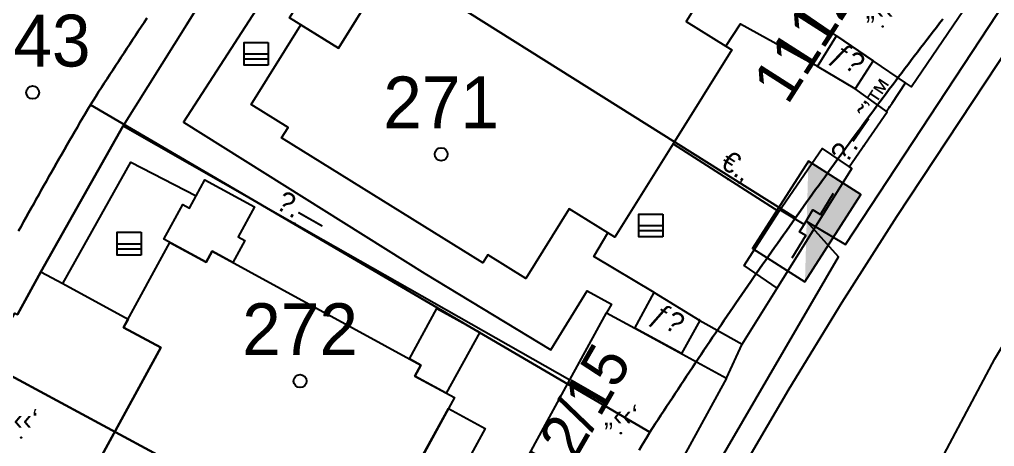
# Model space of a CAD drawing. Header units: metres. Extents: x 218299 to 220222, y 572714 to 574340.
# Drawn here: x 218784.43 to 218821.99, y 573582.81 to 573599.28 of the extents above; entities that cross this region are included whole.
import ezdxf
from ezdxf.enums import TextEntityAlignment as Align

# ---------------------------------------------------------------- set-up
doc = ezdxf.new("R2010")
doc.units = ezdxf.units.M
doc.header["$MEASUREMENT"] = 0
for name, color, linetype in [('1602', 44, 'Continuous'), ('1603', 44, 'Continuous'), ('6151', 102, 'CABLEUNDEXIST03'), ('6261', 7, 'Continuous'), ('A_POINTS', 2, 'Continuous'), ('M2200', 253, 'Continuous'), ('M2207', 253, 'Continuous'), ('M2401', 7, 'Continuous'), ('M2404', 7, 'Continuous'), ('M2407', 253, 'Continuous'), ('M2408', 253, 'Continuous'), ('M2412', 253, 'Continuous'), ('M2420', 253, 'Continuous'), ('M2602', 253, 'Continuous'), ('M2605', 253, 'Continuous'), ('M2612', 253, 'Continuous'), ('M2802', 253, 'Continuous'), ('M5203', 253, 'Continuous')]:
    doc.layers.add(name, color=color, linetype=linetype)
doc.styles.add('HEBTXT', font='HEBTXT')
doc.styles.add('MAVAT_HEBTXT', font='HEBTXT')
doc.linetypes.add('CABLEUNDEXIST03', pattern='A,3.5,[222,elecad.shx,S=0.01,R=0,X=0,Y=0],1.5', length=5)

# ---------------------------------------------------------------- blocks, each defined once
blk = doc.blocks.new('6261')
blk.add_lwpolyline([(-2, -1.2), (2, -1.2), (2, 1.2), (-2, 1.2)], close=True)
at = {"color": 0}
blk.add_solid([(2, 1.2), (-2, -1.2), (2, -1.2)], dxfattribs=at)
at = {"color": 0, "style": 'HEBTXT'}
blk.add_attdef('PIL_NAME', (2.689, 2.418), '', height=1.7, dxfattribs=at)
at = {"style": 'HEBTXT'}
blk.add_attdef('CAMUT_MONIM', (2.489, 0.218), '', height=1.7, dxfattribs=at)
at = {"color": 0, "style": 'HEBTXT', "flags": 1}
for tag, p in [('TYPE', (2.585, -1.773)), ('MAP_TYPE', (2.689, -3.782))]:
    blk.add_attdef(tag, p, '', height=1.7, dxfattribs=at)
blk = doc.blocks.new('1603')
at = {"layer": 'A_POINTS'}
blk.add_circle((0, 0), 0.25, dxfattribs=at)
at = {"color": 0, "style": 'HEBTXT'}
blk.add_attdef('PARCEL_NUM', text='', height=2, dxfattribs=at).set_placement((0, 1), align=Align.CENTER)
at = {"color": 0, "style": 'HEBTXT', "flags": 1}
blk.add_attdef('LOT_NUM', text='', height=2, dxfattribs=at).set_placement((0, -2.5), align=Align.CENTER)
blk = doc.blocks.new('M2605')
blk.add_circle((0, 0), 0.025)
at = {"style": 'MAVAT_HEBTXT'}
blk.add_attdef('NAME', text='', height=0.8, dxfattribs=at).set_placement((0, 1.592), align=Align.MIDDLE)
blk = doc.blocks.new('M2612')
blk.add_circle((0, 0), 0.025)
at = {"style": 'MAVAT_HEBTXT'}
blk.add_attdef('NAME', text='', height=0.8, dxfattribs=at).set_placement((0, 1.592), align=Align.MIDDLE)
blk = doc.blocks.new('M2207')
blk.add_circle((0, 0), 0.025)
at = {"style": 'MAVAT_HEBTXT'}
blk.add_attdef('NAME', text='', height=0.8, dxfattribs=at).set_placement((0, 1.592), align=Align.MIDDLE)
blk = doc.blocks.new('M2412')
blk.add_circle((0, 0), 0.025)
at = {"style": 'MAVAT_HEBTXT'}
blk.add_attdef('NAME', text='', height=0.8, dxfattribs=at).set_placement((0, 1.592), align=Align.MIDDLE)
blk = doc.blocks.new('M5203')
for points in [[(1.54, -1.47), (-1.54, -1.47), (-1.54, 1.47), (1.54, 1.47)], [(1.54, 1.47), (1.54, -1.47)], [(-1.54, 0), (1.54, 0)], [(-1.54, -0.66), (1.54, -0.66)]]:
    blk.add_lwpolyline(points)
at = {"style": 'MAVAT_HEBTXT', "flags": 1}
for tag, p in [('MARK', (0, 3.2)), ('HEIGHT', (0, -3.3)), ('NAME', (0, -5.87))]:
    blk.add_attdef(tag, text='', height=0.8, dxfattribs=at).set_placement(p, align=Align.MIDDLE)
blk = doc.blocks.new('M2602')
blk.add_circle((0, 0), 0.025)
at = {"style": 'MAVAT_HEBTXT'}
blk.add_attdef('NAME', text='', height=0.8, dxfattribs=at).set_placement((0, 1.592), align=Align.MIDDLE)
blk = doc.blocks.new('111')
at = {"layer": 'M2200'}
for points in [[(218811.84, 573601.986, 582.059), (218810.109, 573599.202, 582.779), (218811.638, 573598.251, 581.368), (218811.865, 573598.11, 581.159), (218809.606, 573594.478, 581.309), (218807.368, 573590.878, 581.459), (218807.091, 573591.05, 581.624), (218805.601, 573591.977, 582.509), (218803.932, 573589.291, 582.329), (218802.464, 573590.204, 584.519), (218802.273, 573589.897, 584.519), (218794.523, 573594.715, 584.429), (218794.774, 573595.12, 584.429), (218793.351, 573596.005, 581.699), (218795.26, 573599.076, 581.699), (218796.711, 573598.173, 584.219), (218796.711, 573598.173, 584.219), (218800.73, 573604.638, 584.459)], [(218786.238, 573579.97, 583.515), (218789.866, 573586.622, 583.515), (218789.866, 573586.622, 583.515), (218788.437, 573587.401, 580.935), (218788.437, 573587.401, 580.935), (218790.222, 573590.674, 580.935), (218791.617, 573589.913, 583.605), (218791.617, 573589.913, 583.605), (218791.848, 573590.338, 583.605), (218791.848, 573590.338, 583.605), (218799.893, 573585.95, 583.62), (218799.893, 573585.95, 583.62), (218799.659, 573585.522, 583.62), (218799.659, 573585.522, 583.62), (218801.179, 573584.693, 581.34), (218799.716, 573582.01, 581.34)]]:
    blk.add_polyline3d(points, dxfattribs=at)
at = {"layer": 'M2207'}
for points in [[(218800.73, 573604.638, 581.519), (218796.711, 573598.173, 581.519), (218794.825, 573599.346, 581.159), (218796.825, 573602.564, 581.159), (218798.843, 573605.81, 581.159), (218800.73, 573604.638, 581.519)], [(218816.411, 573602.62, 581.219), (218816.411, 573602.62, 581.219), (218816.411, 573602.62, 581.219), (218820.273, 573599.987, 580.664), (218820.798, 573599.629, 580.589), (218818.79, 573596.683, 580.649), (218818.565, 573596.836, 580.667), (218817.313, 573597.689, 580.77), (218815.908, 573598.648, 580.885), (218814.403, 573599.674, 581.009), (218814.403, 573599.674, 581.009), (218814.656, 573600.045, 581.035)], [(218791.617, 573589.913, 580.259), (218789.983, 573590.804, 580.289), (218790.716, 573592.148, 580.289), (218790.979, 573592.004, 580.289), (218791.237, 573592.477, 580.289), (218791.572, 573593.091, 580.289), (218793.483, 573592.048, 580.289), (218792.852, 573590.89, 580.289), (218793.105, 573590.752, 580.289), (218792.643, 573589.905, 580.289), (218791.848, 573590.338, 580.289)], [(218789.866, 573586.622, 580.559), (218786.238, 573579.97, 580.559), (218784.778, 573580.767, 580.439), (218783.013, 573577.53, 580.079), (218782.768, 573577.664, 580.079), (218778.424, 573576.615, 580.319), (218780.497, 573580.453, 580.304), (218780.43, 573580.49, 580.304), (218780.362, 573580.527, 580.304), (218780.362, 573580.527, 580.304), (218782.294, 573584.069, 580.289), (218782.294, 573584.069, 580.289), (218782.166, 573584.139, 580.289), (218782.166, 573584.139, 580.289), (218784.247, 573587.955, 580.319), (218784.247, 573587.955, 580.319), (218784.351, 573587.898, 580.319), (218784.351, 573587.898, 580.319), (218785.252, 573589.55, 580.259), (218785.252, 573589.55, 580.259), (218786.089, 573589.094, 580.266), (218788.61, 573587.719, 580.289), (218788.437, 573587.401, 580.289)], [(218799.893, 573585.95, 580.349), (218799.447, 573586.193, 580.349), (218800.501, 573588.125, 580.319), (218802.157, 573587.222, 580.319), (218800.869, 573584.862, 580.349), (218799.659, 573585.522, 580.349)], [(218803.825, 573582.07, 580.199), (218805.63, 573585.38, 580.199), (218807.042, 573587.969, 580.199), (218807.042, 573587.969, 580.199), (218808.13, 573587.375, 580.036), (218811.665, 573585.447, 579.509), (218811.665, 573585.447, 579.509), (218807.88, 573578.508, 579.449), (218807.511, 573578.709, 579.503), (218805.245, 573579.946, 579.84), (218804.446, 573580.381, 579.959), (218805.014, 573581.422, 579.989)], [(218799.701, 573581.983, 580.409), (218800.949, 573584.271, 580.409), (218802.366, 573583.498, 580.289), (218801.118, 573581.21, 580.289), (218799.701, 573581.983, 580.409)]]:
    blk.add_polyline3d(points, close=True, dxfattribs=at)
at = {"layer": 'M2401'}
blk.add_polyline3d([(218812.102, 573581.645, 576.8), (218814.075, 573585.032, 576.975), (218816.116, 573588.378, 577.147), (218818.225, 573591.681, 577.314), (218824.06, 573600.527, 577.974)], dxfattribs=at)
at = {"layer": 'M2404'}
blk.add_polyline3d([(218812.102, 573581.645, 576.8), (218814.075, 573585.032, 576.975), (218816.116, 573588.378, 577.147), (218818.225, 573591.681, 577.314), (218824.06, 573600.527, 577.974)], dxfattribs=at)
at = {"layer": 'M2407'}
for points in [[(218792.991, 573602.496, 578.805), (218792.991, 573602.496, 578.805), (218794.674, 573601.416, 578.805), (218790.74, 573595.319, 578.805), (218800.048, 573589.475, 578.775), (218804.899, 573586.537, 578.745), (218806.301, 573588.809, 578.715), (218807.233, 573588.297, 578.685), (218807.042, 573587.969, 578.685)], [(218786.089, 573589.094, 578.064), (218788.709, 573593.779, 578.004), (218791.237, 573592.477, 577.944)], [(218808.874, 573588.742, 578.685), (218806.549, 573590.134, 578.685), (218807.091, 573591.05, 578.685)]]:
    blk.add_polyline3d(points, dxfattribs=at)
at = {"layer": 'M2408'}
for points in [[(218813.618, 573588.909, 577.074), (218816.489, 573593.532, 577.284), (218816.393, 573593.595, 577.284)], [(218811.665, 573585.447, 576.864), (218812.271, 573586.751, 576.864)]]:
    blk.add_polyline3d(points, dxfattribs=at)
at = {"layer": 'M2412'}
for points in [[(218815.172, 573597.47, 578.49), (218815.905, 573598.649, 578.49), (218817.313, 573597.689, 577.53), (218816.625, 573596.605, 577.53)], [(218808.13, 573587.375, 578.685), (218808.874, 573588.742, 578.685), (218810.633, 573587.673, 577.065), (218809.934, 573586.391, 577.065)]]:
    blk.add_polyline3d(points, close=True, dxfattribs=at)
at = {"layer": 'M2420', "linetype": 'Continuous', "lineweight": -3}
blk.add_lwpolyline([(218808, 573559.81), (218822, 573586.19), (218835.7, 573609.12), (218850.8, 573624.81), (218863.09, 573640.19), (218894.3, 573667.88), (218905.3, 573675), (218908.988, 573677.282)], dxfattribs=at)
at = {"layer": 'M2602'}
for points in [[(218790.854, 573599.073, 581.079), (218790.854, 573599.073, 581.079), (218792.95, 573602.426, 581.19), (218792.991, 573602.496, 581.223), (218794.058, 573604.311, 582.08), (218794.071, 573604.333, 582.09), (218795.42, 573606.306, 581.19), (218795.42, 573606.306, 581.19), (218798.572, 573611.394, 581.233), (218799.827, 573613.419, 581.25), (218799.827, 573613.419, 581.25), (218801.649, 573615.985, 581.297), (218801.649, 573615.985, 581.297), (218804.518, 573620.024, 581.37), (218804.518, 573620.024, 581.37)], [(218811.638, 573598.251, 578.805), (218812.206, 573599.111, 578.805), (218814.841, 573597.667, 578.805)], [(218818.043, 573596.055, 579.615), (218818.565, 573596.836, 579.615)], [(218785.252, 573589.55, 580.23), (218785.252, 573589.55, 580.23), (218788.418, 573595.176, 580.41), (218788.418, 573595.176, 580.41), (218788.418, 573595.176, 580.41), (218788.418, 573595.176, 580.41)], [(218809.606, 573594.478, 580.215), (218813.68, 573591.872, 580.215), (218813.68, 573591.872, 580.215)], [(218814.2, 573590.084, 578.685), (218814.722, 573590.944, 578.715), (218814.482, 573591.09, 578.715), (218814.652, 573591.37, 578.715), (218814.997, 573591.937, 578.715), (218815.287, 573591.76, 578.715), (218815.788, 573592.585, 578.715)], [(218814.652, 573591.37, 578.745), (218813.723, 573591.934, 578.745)]]:
    blk.add_polyline3d(points, dxfattribs=at)
at = {"layer": 'M2605'}
for points in [[(218790.854, 573599.073, 578.76), (218788.418, 573595.176, 578.76), (218796.127, 573590.785, 578.82), (218805.63, 573585.38, 578.82)], [(218813.68, 573591.872, 578.61), (218815.346, 573594.31, 578.61), (218816.393, 573593.595, 578.61), (218816.393, 573593.595, 578.61), (218817.859, 573595.722, 578.61), (218816.625, 573596.605, 578.61), (218815.172, 573597.47, 578.61), (218814.841, 573597.667, 578.61)], [(218810.873, 573587.538, 578.61), (218812.271, 573586.751, 578.61), (218812.271, 573586.751, 578.61), (218813.618, 573588.909, 578.61), (218813.618, 573588.909, 578.61), (218812.343, 573589.79, 578.61), (218813.68, 573591.872, 578.61)], [(218808.874, 573588.742, 578.61), (218810.633, 573587.673, 578.61), (218810.873, 573587.538, 578.61)]]:
    blk.add_polyline3d(points, dxfattribs=at)
at = {"layer": 'M2612'}
blk.add_polyline3d([(218817.833, 573595.74, 579.615), (218818.043, 573596.055, 579.615)], dxfattribs=at)
at = {"layer": 'M2802'}
blk.add_polyline3d([(218813.971, 573633.096, 580.245), (218811.901, 573630.453, 579.885), (218810.426, 573628.388, 579.885), (218807.166, 573623.824, 579.975), (218807.087, 573623.881, 579.975), (218804.383, 573620.122, 579.795), (218804.518, 573620.024, 579.795), (218801.649, 573615.985, 579.525), (218799.827, 573613.419, 579.3), (218798.572, 573611.394, 579.3), (218795.42, 573606.306, 578.94), (218794.058, 573604.311, 578.94), (218792.991, 573602.496, 578.94), (218790.854, 573599.073, 578.76), (218788.418, 573595.176, 578.725), (218785.252, 573589.55, 578.635), (218784.351, 573587.898, 578.455)], dxfattribs=at)
at = {"layer": 'M2207'}
ref = blk.add_blockref('M2207', (218817.681, 573599.011), dxfattribs=dict(at, xscale=0.5, yscale=0.5, zscale=0.5))
ref.add_attrib('NAME', '„‹‹‘', dxfattribs={"layer": '0', "height": 0.8, "style": 'MAVAT_HEBTXT'}).set_placement((218817.681, 573599.636), align=Align.MIDDLE)
ref = blk.add_blockref('M2207', (218784.492, 573583.151), dxfattribs=dict(at, xscale=0.5, yscale=0.5, zscale=0.5))
ref.add_attrib('NAME', '„‹‹‘', dxfattribs={"layer": '0', "height": 0.8, "style": 'MAVAT_HEBTXT'}).set_placement((218784.492, 573583.776), align=Align.MIDDLE)
ref = blk.add_blockref('M2207', (218807.595, 573583.319), dxfattribs=dict(at, xscale=0.5, yscale=0.5, zscale=0.5))
ref.add_attrib('NAME', '„‹‹‘', dxfattribs={"layer": '0', "height": 0.8, "style": 'MAVAT_HEBTXT'}).set_placement((218807.595, 573583.944), align=Align.MIDDLE)
at = {"layer": 'M2412'}
ref = blk.add_blockref('M2412', (218817.272, 573597.718), dxfattribs=dict(at, xscale=0.5, yscale=0.5, zscale=0.5))
ref.add_attrib('NAME', 'ƒ\x8e', dxfattribs={"layer": '0', "height": 0.8, "rotation": 325.7224, "style": 'MAVAT_HEBTXT'}).set_placement((218816.305, 573597.702), align=Align.MIDDLE)
ref = blk.add_blockref('M2412', (218810.6, 573587.693), dxfattribs=dict(at, xscale=0.5, yscale=0.5, zscale=0.5))
ref.add_attrib('NAME', 'ƒ\x8e', dxfattribs={"layer": '0', "height": 0.8, "rotation": 328.7021, "style": 'MAVAT_HEBTXT'}).set_placement((218809.369, 573587.659), align=Align.MIDDLE)
at = {"layer": 'M2602'}
ref = blk.add_blockref('M2602', (218811.729, 573593.12), dxfattribs=dict(at, xscale=0.5, yscale=0.5, zscale=0.5))
ref.add_attrib('NAME', '€.‚', dxfattribs={"layer": '0', "height": 0.8, "rotation": 327.3959, "style": 'MAVAT_HEBTXT'}).set_placement((218812.026, 573593.583), align=Align.MIDDLE)
at = {"layer": 'M2605'}
ref = blk.add_blockref('M2605', (218816.948, 573594.4), dxfattribs=dict(at, xscale=0.5, yscale=0.5, zscale=0.5))
ref.add_attrib('NAME', '\x9a.—', dxfattribs={"layer": '0', "height": 0.8, "rotation": 55.421, "style": 'MAVAT_HEBTXT'}).set_placement((218816.495, 573594.713), align=Align.MIDDLE)
ref = blk.add_blockref('M2605', (218795.026, 573591.412), dxfattribs=dict(at, xscale=0.5, yscale=0.5, zscale=0.5))
ref.add_attrib('NAME', '\x9a.—', dxfattribs={"layer": '0', "height": 0.8, "rotation": 330.3347, "style": 'MAVAT_HEBTXT'}).set_placement((218795.298, 573591.89), align=Align.MIDDLE)
at = {"layer": 'M2612'}
ref = blk.add_blockref('M2612', (218817.938, 573595.897), dxfattribs=dict(at, xscale=0.5, yscale=0.5, zscale=0.5))
ref.add_attrib('NAME', '˜’™', dxfattribs={"layer": '0', "height": 0.8, "rotation": 56.2536, "style": 'MAVAT_HEBTXT'}).set_placement((218817.481, 573596.203), align=Align.MIDDLE)
at = {"layer": 'M5203', "xscale": 0.3, "yscale": 0.3, "zscale": 0.3}
for p in [(218793.548, 573597.957, 578.784), (218808.748, 573591.333, 578.724), (218788.654, 573590.632, 577.884)]:
    blk.add_blockref('M5203', p, dxfattribs=at)

msp = doc.modelspace()

# ---------------------------------------------------------------- linework, layer by layer
at = {"layer": '1602'}
for points in [[(218793.167, 573604.946), (218814.319, 573591.623), (218814.2032, 573591.4599), (218814.0876, 573591.2967), (218813.9722, 573591.1334), (218813.8568, 573590.97), (218813.7416, 573590.8065), (218813.6266, 573590.6429), (218813.5117, 573590.4792), (218813.3969, 573590.3154), (218813.2823, 573590.1516), (218813.1678, 573589.9876), (218813.0534, 573589.8235), (218812.9392, 573589.6593), (218812.8251, 573589.495), (218812.7112, 573589.3307), (218812.5974, 573589.1662), (218812.4837, 573589.0016), (218812.3702, 573588.837), (218812.2568, 573588.6722), (218812.1436, 573588.5074), (218812.0305, 573588.3424), (218811.9175, 573588.1774), (218811.8047, 573588.0122), (218811.692, 573587.847), (218811.5795, 573587.6816), (218811.4671, 573587.5162), (218811.3548, 573587.3507), (218811.2427, 573587.1851), (218811.1308, 573587.0193), (218811.0189, 573586.8535), (218810.9072, 573586.6876), (218810.7957, 573586.5216), (218810.6843, 573586.3555), (218810.573, 573586.1893), (218810.4619, 573586.023), (218810.3509, 573585.8567), (218810.2401, 573585.6902), (218810.1294, 573585.5236), (218810.0188, 573585.357), (218809.9084, 573585.1902), (218809.7981, 573585.0233), (218809.688, 573584.8564), (218809.578, 573584.6894), (218809.4681, 573584.5222), (218809.3584, 573584.355), (218809.2489, 573584.1877), (218809.1395, 573584.0203), (218809.0302, 573583.8528), (218808.921, 573583.6852), (218808.706, 573583.354), (218787.156, 573595.993), (218787.3639, 573596.3164), (218787.4722, 573596.4846), (218787.5807, 573596.6526), (218787.6893, 573596.8205), (218787.798, 573596.9884), (218787.9068, 573597.1562), (218788.0158, 573597.3239), (218788.1249, 573597.4915), (218788.2341, 573597.6591), (218788.3435, 573597.8265), (218788.453, 573597.9939), (218788.5626, 573598.1612), (218788.6724, 573598.3284), (218788.7822, 573598.4955), (218788.8922, 573598.6625), (218789.0024, 573598.8295), (218789.1126, 573598.9963), (218789.223, 573599.1631), (218789.3335, 573599.3298)], [(218819.9947, 573599.2947), (218819.8726, 573599.1363), (218819.7506, 573598.9778), (218819.6288, 573598.8193), (218819.5071, 573598.6606), (218819.3855, 573598.5018), (218819.264, 573598.3429), (218819.1427, 573598.1838), (218819.0215, 573598.0247), (218818.9005, 573597.8655), (218818.7796, 573597.7062), (218818.6588, 573597.5468), (218818.5382, 573597.3873), (218818.4177, 573597.2276), (218818.2973, 573597.0679), (218818.1771, 573596.9081), (218818.057, 573596.7482), (218817.937, 573596.5881), (218817.8172, 573596.428), (218817.6975, 573596.2677), (218817.578, 573596.1074), (218817.4586, 573595.947), (218817.3393, 573595.7864), (218817.2202, 573595.6258), (218817.1012, 573595.465), (218816.9823, 573595.3042), (218816.8636, 573595.1432), (218816.745, 573594.9822), (218816.6265, 573594.821), (218816.5082, 573594.6598), (218816.3901, 573594.4984), (218816.272, 573594.337), (218816.1541, 573594.1754), (218816.0363, 573594.0138), (218815.9187, 573593.852), (218815.8012, 573593.6902), (218815.6839, 573593.5282), (218815.5667, 573593.3662), (218815.4496, 573593.204), (218815.3327, 573593.0418), (218815.2159, 573592.8794), (218815.0992, 573592.717), (218814.9827, 573592.5544), (218814.8663, 573592.3918), (218814.75, 573592.229), (218814.6339, 573592.0662), (218814.518, 573591.9032), (218814.319, 573591.623), (218793.167, 573604.946)], [(218789.3335, 573599.3298), (218789.223, 573599.1631), (218789.1126, 573598.9963), (218789.0024, 573598.8295), (218788.8922, 573598.6625), (218788.7822, 573598.4955), (218788.6724, 573598.3284), (218788.5626, 573598.1612), (218788.453, 573597.9939), (218788.3435, 573597.8265), (218788.2341, 573597.6591), (218788.1249, 573597.4915), (218788.0158, 573597.3239), (218787.9068, 573597.1562), (218787.798, 573596.9884), (218787.6893, 573596.8205), (218787.5807, 573596.6526), (218787.4722, 573596.4846), (218787.3639, 573596.3164), (218787.156, 573595.993), (218787.0553, 573595.8202), (218786.9547, 573595.6473), (218786.8543, 573595.4744), (218786.754, 573595.3013), (218786.6538, 573595.1282), (218786.5538, 573594.9551), (218786.4539, 573594.7818), (218786.3541, 573594.6085), (218786.2545, 573594.435), (218786.155, 573594.2616), (218786.0556, 573594.088), (218785.9563, 573593.9144), (218785.8572, 573593.7406), (218785.7583, 573593.5668), (218785.6594, 573593.393), (218785.5607, 573593.219), (218785.4622, 573593.045), (218785.3637, 573592.8709), (218785.2654, 573592.6967), (218785.1673, 573592.5225), (218785.0692, 573592.3481), (218784.9713, 573592.1737), (218784.8736, 573591.9993), (218784.7759, 573591.8247), (218784.6784, 573591.6501), (218784.5811, 573591.4754), (218784.4838, 573591.3006), (218784.3867, 573591.1258)], [(218808.2945, 573582.6679), (218808.3972, 573582.8396), (218808.5, 573583.0111), (218808.6029, 573583.1826), (218808.706, 573583.354), (218808.921, 573583.6852), (218809.0302, 573583.8528), (218809.1395, 573584.0203), (218809.2489, 573584.1877), (218809.3584, 573584.355), (218809.4681, 573584.5222), (218809.578, 573584.6894), (218809.688, 573584.8564), (218809.7981, 573585.0233), (218809.9084, 573585.1902), (218810.0188, 573585.357), (218810.1294, 573585.5236), (218810.2401, 573585.6902), (218810.3509, 573585.8567), (218810.4619, 573586.023), (218810.573, 573586.1893), (218810.6843, 573586.3555), (218810.7957, 573586.5216), (218810.9072, 573586.6876), (218811.0189, 573586.8535), (218811.1308, 573587.0193), (218811.2427, 573587.1851), (218811.3548, 573587.3507), (218811.4671, 573587.5162), (218811.5795, 573587.6816), (218811.692, 573587.847), (218811.8047, 573588.0122), (218811.9175, 573588.1774), (218812.0305, 573588.3424), (218812.1436, 573588.5074), (218812.2568, 573588.6722), (218812.3702, 573588.837), (218812.4837, 573589.0016), (218812.5974, 573589.1662), (218812.7112, 573589.3307), (218812.8251, 573589.495), (218812.9392, 573589.6593), (218813.0534, 573589.8235), (218813.1678, 573589.9876), (218813.2823, 573590.1516), (218813.3969, 573590.3154), (218813.5117, 573590.4792), (218813.6266, 573590.6429), (218813.7416, 573590.8065), (218813.8568, 573590.97), (218813.9722, 573591.1334), (218814.0876, 573591.2967), (218814.2032, 573591.4599), (218814.319, 573591.623), (218814.518, 573591.9032), (218814.6339, 573592.0662), (218814.75, 573592.229), (218814.8663, 573592.3918), (218814.9827, 573592.5544), (218815.0992, 573592.717), (218815.2159, 573592.8794), (218815.3327, 573593.0418), (218815.4496, 573593.204), (218815.5667, 573593.3662), (218815.6839, 573593.5282), (218815.8012, 573593.6902), (218815.9187, 573593.852), (218816.0363, 573594.0138), (218816.1541, 573594.1754), (218816.272, 573594.337), (218816.3901, 573594.4984), (218816.5082, 573594.6598), (218816.6265, 573594.821), (218816.745, 573594.9822), (218816.8636, 573595.1432), (218816.9823, 573595.3042), (218817.1012, 573595.465), (218817.2202, 573595.6258), (218817.3393, 573595.7864), (218817.4586, 573595.947), (218817.578, 573596.1074), (218817.6975, 573596.2677), (218817.8172, 573596.428), (218817.937, 573596.5881), (218818.057, 573596.7482), (218818.1771, 573596.9081), (218818.2973, 573597.0679), (218818.4177, 573597.2276), (218818.5382, 573597.3873), (218818.6588, 573597.5468), (218818.7796, 573597.7062), (218818.9005, 573597.8655), (218819.0215, 573598.0247), (218819.1427, 573598.1838), (218819.264, 573598.3429), (218819.3855, 573598.5018), (218819.5071, 573598.6606), (218819.6288, 573598.8193), (218819.7506, 573598.9778), (218819.8726, 573599.1363), (218819.9947, 573599.2947)], [(218784.3867, 573591.1258), (218784.4838, 573591.3006), (218784.5811, 573591.4754), (218784.6784, 573591.6501), (218784.7759, 573591.8247), (218784.8736, 573591.9993), (218784.9713, 573592.1737), (218785.0692, 573592.3481), (218785.1673, 573592.5225), (218785.2654, 573592.6967), (218785.3637, 573592.8709), (218785.4622, 573593.045), (218785.5607, 573593.219), (218785.6594, 573593.393), (218785.7583, 573593.5668), (218785.8572, 573593.7406), (218785.9563, 573593.9144), (218786.0556, 573594.088), (218786.155, 573594.2616), (218786.2545, 573594.435), (218786.3541, 573594.6085), (218786.4539, 573594.7818), (218786.5538, 573594.9551), (218786.6538, 573595.1282), (218786.754, 573595.3013), (218786.8543, 573595.4744), (218786.9547, 573595.6473), (218787.0553, 573595.8202), (218787.156, 573595.993), (218808.706, 573583.354), (218808.6029, 573583.1826), (218808.5, 573583.0111), (218808.3972, 573582.8396), (218808.2945, 573582.6679)], [(218803.833, 573574.865), (218781.976, 573586.679)], [(218781.976, 573586.679), (218803.833, 573574.865)]]:
    msp.add_lwpolyline(points, dxfattribs=at)
at = {"layer": '6151'}
for points in [[(218814.754, 573591.4894), (218816.2491, 573590.5973), (218826.969, 573606.9384), (218825.8365, 573608.0981)], [(218804.8835, 573574.5346), (218806.4306, 573573.6842), (218815.9783, 573590.1237), (218814.754, 573591.4894)]]:
    msp.add_lwpolyline(points, dxfattribs=at)

# ---------------------------------------------------------------- block references
msp.add_blockref('111', (0, 0))
at = {"layer": '1603'}
for p, values in [((218784.9325, 573596.4675), {'PARCEL_NUM': '243'}), ((218800.6713, 573594.0819), {'PARCEL_NUM': '271'}), ((218795.2356, 573585.3308), {'PARCEL_NUM': '272'})]:
    msp.add_blockref('1603', p, dxfattribs=at).add_auto_attribs(values)
at = {"layer": '6261'}
ref = msp.add_blockref('6261', (218814.754, 573591.4894), dxfattribs=dict(at, rotation=57.39999999998228))
ref.add_attrib('PIL_NAME', '1112/14', (218814.0186, 573595.9489), dxfattribs={"layer": '0', "color": 0, "height": 1.7, "rotation": 57.4, "style": 'HEBTXT'})
ref = msp.add_blockref('6261', (218804.8835, 573574.5346), dxfattribs=dict(at, rotation=60.05999999998147))
ref.add_attrib('PIL_NAME', '1112/15', (218803.9419, 573578.9552), dxfattribs={"layer": '0', "color": 0, "height": 1.7, "rotation": 60.06, "style": 'HEBTXT'})

doc.saveas('drawing.dxf')
